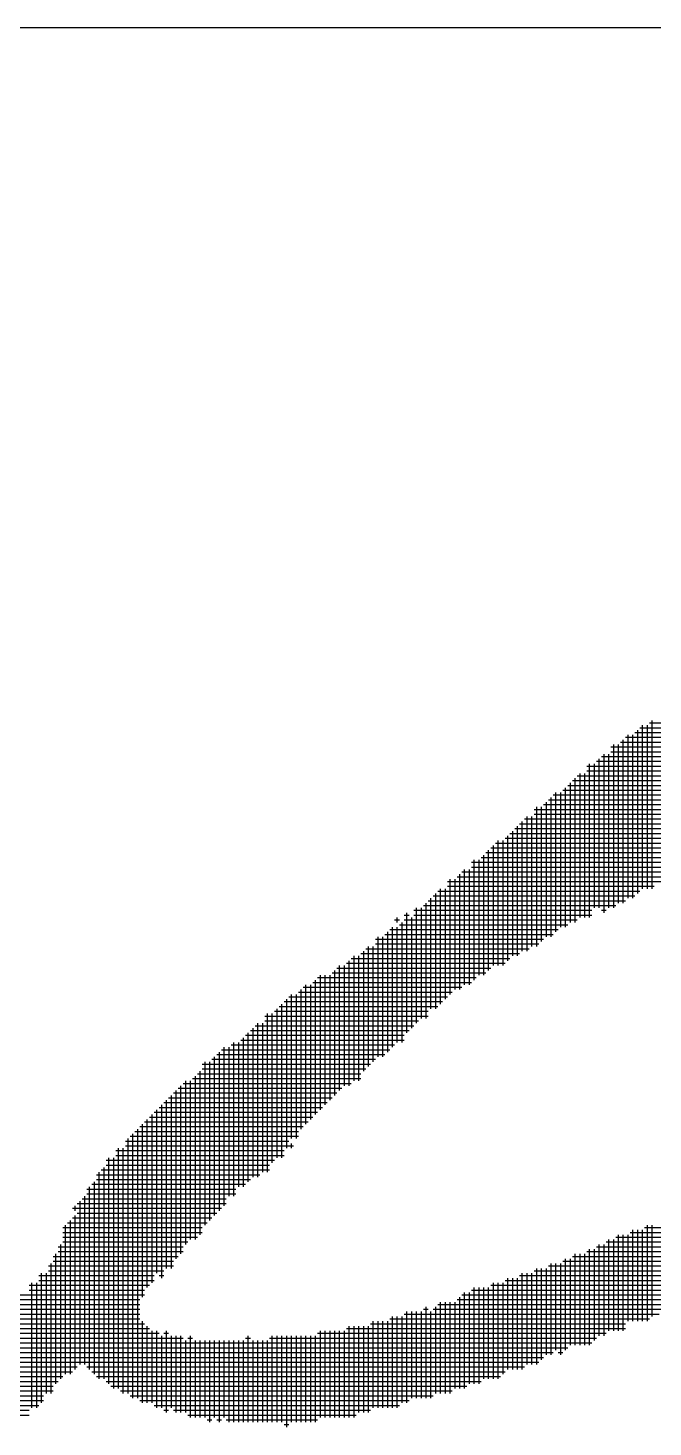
# Model space of a CAD drawing. Header units: feet. Extents: x 778950 to 1031250, y -253464 to -75264.
# Drawn here: x 949659 to 949963, y -244543 to -243864 of the extents above; entities that cross this region are included whole.
import ezdxf
from ezdxf.enums import TextEntityAlignment as Align

# ---------------------------------------------------------------- set-up
doc = ezdxf.new("R2010")
doc.units = ezdxf.units.FT
doc.header["$LTSCALE"] = 3000
doc.header["$MEASUREMENT"] = 0
for name, color, linetype in [('CX-BORD-LIN1', 4, 'CONTINUOUS'), ('CX-BORD-LIN2', 3, 'CONTINUOUS'), ('CX-BORD-TEX2', 7, 'CONTINUOUS'), ('CX-BORD-TEX3', 6, 'CONTINUOUS'), ('CX-MISC', 2, 'CONTINUOUS')]:
    doc.layers.add(name, color=color, linetype=linetype)
doc.styles.add('TB_TEXT', font='')
doc.styles.add('TB_WBTXT', font='')
doc.styles.add('TB_WMTXT', font='')
doc.styles.get('TB_TEXT').set_extended_font_data('Dotum')
doc.styles.get('TB_WBTXT').set_extended_font_data('Dotum')
doc.styles.get('TB_WMTXT').set_extended_font_data('Dotum')

# ---------------------------------------------------------------- blocks, each defined once
blk = doc.blocks.new('CXBLKA1-KHCA')
at = {"layer": 'CX-BORD-LIN2'}
blk.add_lwpolyline([(558, 12), (270, 12)], dxfattribs=at)
at = {"layer": 'CX-BORD-LIN1', "style": 'TB_TEXT'}
for tag, p in [('TR_RCON5', (342.3033, 33)), ('TR_RCON4', (342.3033, 27)), ('TR_RCON3', (342.3033, 21)), ('TR_RCON2', (342.3033, 15)), ('TR_RCON1', (342.3033, 9))]:
    blk.add_attdef(tag, text='', height=3.5, dxfattribs=at).set_placement(p, align=Align.MIDDLE_LEFT)
for tag, height, p in [('TR_DGN5', 3.5, (451.1185, 33)), ('TR_CHK5', 3.5, (491.1185, 33)), ('TR_RDAT5', 3.5, (317.5, 33)), ('TR_APP5', 3.5, (531.1185, 33)), ('TR_RNUM5', 3, (285.1051, 32.6366)), ('TR_DGN4', 3.5, (451.1185, 27)), ('TR_CHK4', 3.5, (491.1185, 27)), ('TR_RDAT4', 3.5, (317.5, 27)), ('TR_APP4', 3.5, (531.1185, 27)), ('TR_RNUM4', 3, (285.1051, 26.6366)), ('TR_RDAT3', 3.5, (317.5, 21)), ('TR_DGN3', 3.5, (451.1185, 21)), ('TR_CHK3', 3.5, (491.1185, 21)), ('TR_APP3', 3.5, (531.1185, 21)), ('TR_RNUM3', 3, (285.1051, 20.6366)), ('TR_RDAT2', 3.5, (317.5, 15)), ('TR_DGN2', 3.5, (451.1185, 15)), ('TR_CHK2', 3.5, (491.1185, 15)), ('TR_APP2', 3.5, (531.1185, 15)), ('TR_RNUM2', 3, (285.1051, 14.6366)), ('TR_DGN1', 3.5, (451.1185, 9)), ('TR_CHK1', 3.5, (491.1185, 9)), ('TR_RDAT1', 3.5, (317.5, 9)), ('TR_APP1', 3.5, (531.1185, 9)), ('TR_RNUM1', 3, (285.1051, 8.6366))]:
    blk.add_attdef(tag, text='', height=height, dxfattribs=at).set_placement(p, align=Align.MIDDLE_CENTER)
at = {"layer": 'CX-BORD-LIN2', "style": 'TB_TEXT'}
blk.add_attdef('TD_VERSION', text='', height=3, rotation=90, dxfattribs=at).set_placement((800.5, 48.0149), align=Align.MIDDLE_CENTER)
at = {"layer": 'CX-BORD-TEX2', "style": 'TB_WMTXT'}
for tag, height, p in [('TB_CNAME', 5, (15.3448, 531.8324)), ('TB_CSCOP', 4, (16.6346, 523.8324))]:
    blk.add_attdef(tag, text='', height=height, dxfattribs=at).set_placement(p, align=Align.BOTTOM_LEFT)
at = {"layer": 'CX-BORD-TEX2', "style": 'TB_WBTXT'}
for tag, height, p in [('TB_MTITIL', 10, (398, 533.3264)), ('TB_STITL', 7, (398, 518.3264))]:
    blk.add_attdef(tag, text='', height=height, dxfattribs=at).set_placement(p, align=Align.MIDDLE_CENTER)
at = {"layer": 'CX-BORD-TEX3', "style": 'TB_TEXT'}
for tag, height, p in [('TD_LNDST', 4.5, (215, 31.5)), ('TD_DSECT', 4.5, (605.5, 31.5)), ('TD_DDIST', 4.5, (654.5, 31.5)), ('TD_DNAME_TOP', 4.5, (755, 27.957)), ('TD_CSECT', 4.5, (605.5, 22.5)), ('TD_CDIST', 4.5, (654.5, 22.5)), ('TD_DNAME_MAIN', 4.5, (755, 21.4731)), ('TD_DNAME_BOT', 3, (755, 15.2489)), ('TD_HSCAL', 4.5, (620.8841, 13.7484)), ('TD_VSCAL', 4.5, (656.8615, 13.7484)), ('TD_CCOMP', 4.5, (215, 13.5927)), ('TD_CSTEP', 4.5, (250.744, 5.125)), ('TD_FIELD', 4.5, (180, 5.125)), ('TD_DWGNO', 4.5, (755, 5.0017)), ('TD_DWGCODE', 4.5, (637, 4.7908))]:
    blk.add_attdef(tag, text='', height=height, dxfattribs=at).set_placement(p, align=Align.MIDDLE_CENTER)
for tag, height, width, p in [('TD_DCOMP', 4.5, 0.95, (215, 22.5875)), ('TD_CNAME', 5, 0.78, (65, 7.5956))]:
    blk.add_attdef(tag, text='', height=height, dxfattribs=dict(at, width=width)).set_placement(p, align=Align.MIDDLE_CENTER)

msp = doc.modelspace()

# ---------------------------------------------------------------- linework, layer by layer
at = {"layer": 'CX-MISC'}
for p, q in [((949957.45, -244201.93), (949957.45, -244281.25)), ((949959.79, -244201.93), (949959.79, -244281.25)), ((949960.95, -244200.77), (950026.27, -244200.77)), ((949962.12, -244199.6), (949962.12, -244281.25)), ((949948.12, -244208.93), (949948.12, -244288.25)), ((949949.29, -244207.77), (950014.61, -244207.77)), ((949950.46, -244206.6), (949950.46, -244285.91)), ((949952.79, -244206.6), (949952.79, -244285.91)), ((949953.95, -244205.43), (950019.27, -244205.43)), ((949955.12, -244204.27), (949955.12, -244283.58)), ((949956.29, -244203.1), (950021.61, -244203.1)), ((949942.29, -244212.43), (950009.94, -244212.43)), ((949942.29, -244214.76), (950007.61, -244214.76)), ((949943.46, -244211.26), (949943.46, -244290.58)), ((949945.79, -244211.26), (949945.79, -244288.25)), ((949946.96, -244210.1), (950012.27, -244210.1)), ((949930.63, -244221.76), (950107.92, -244221.76)), ((949931.79, -244220.6), (949931.79, -244295.25)), ((949934.13, -244220.6), (949934.13, -244290.58)), ((949935.29, -244219.43), (950000.61, -244219.43)), ((949936.46, -244218.26), (949936.46, -244290.58)), ((949937.63, -244217.1), (950005.28, -244217.1)), ((949938.79, -244215.93), (949938.79, -244292.91)), ((949941.12, -244215.93), (949941.12, -244290.58)), ((949923.63, -244228.76), (950086.92, -244228.76)), ((949924.79, -244227.59), (949924.79, -244297.58)), ((949925.96, -244226.43), (950009.94, -244226.43)), ((949927.13, -244225.26), (949927.13, -244295.25)), ((949929.46, -244225.26), (949929.46, -244295.25)), ((949930.63, -244224.09), (950103.25, -244224.09)), ((949914.3, -244235.76), (950063.6, -244235.76)), ((949915.46, -244234.59), (949915.46, -244302.24)), ((949917.8, -244234.59), (949917.8, -244299.91)), ((949918.96, -244233.43), (950077.59, -244233.43)), ((949920.13, -244232.26), (949920.13, -244299.91)), ((949921.3, -244231.09), (950079.93, -244231.09)), ((949922.46, -244229.93), (949922.46, -244297.58)), ((949904.97, -244242.76), (950044.93, -244242.76)), ((949906.13, -244241.59), (949906.13, -244309.24)), ((949908.47, -244241.59), (949908.47, -244306.91)), ((949909.63, -244240.42), (950054.27, -244240.42)), ((949910.8, -244239.26), (949910.8, -244304.58)), ((949911.96, -244238.09), (950058.93, -244238.09)), ((949913.13, -244236.93), (949913.13, -244304.58)), ((949897.97, -244249.76), (950035.6, -244249.76)), ((949899.13, -244248.59), (949899.13, -244311.57)), ((949900.3, -244247.42), (950037.94, -244247.42)), ((949901.47, -244246.26), (949901.47, -244311.57)), ((949903.8, -244246.26), (949903.8, -244309.24)), ((949904.97, -244245.09), (950040.27, -244245.09)), ((949892.14, -244255.59), (949892.14, -244316.24)), ((949893.3, -244254.42), (950021.61, -244254.42)), ((949894.47, -244253.25), (949894.47, -244313.91)), ((949895.63, -244252.09), (950030.94, -244252.09)), ((949896.8, -244250.92), (949896.8, -244313.91)), ((949882.8, -244262.59), (949882.8, -244320.91)), ((949883.97, -244261.42), (950002.94, -244261.42)), ((949885.14, -244260.25), (949885.14, -244318.57)), ((949886.3, -244259.09), (950009.94, -244259.09)), ((949887.47, -244257.92), (949887.47, -244318.57)), ((949889.8, -244257.92), (949889.8, -244318.57)), ((949890.97, -244256.75), (950016.94, -244256.75)), ((949874.64, -244268.42), (949988.95, -244268.42)), ((949875.81, -244267.25), (949875.81, -244325.57)), ((949878.14, -244267.25), (949878.14, -244323.24)), ((949879.31, -244266.09), (949995.95, -244266.09)), ((949880.47, -244264.92), (949880.47, -244323.24)), ((949881.64, -244263.75), (950000.61, -244263.75)), ((949864.14, -244276.58), (949864.14, -244332.57)), ((949866.47, -244276.58), (949866.47, -244330.24)), ((949867.64, -244275.42), (949974.95, -244275.42)), ((949868.81, -244274.25), (949868.81, -244330.24)), ((949869.97, -244273.08), (949981.95, -244273.08)), ((949871.14, -244271.92), (949871.14, -244327.9)), ((949873.47, -244271.92), (949873.47, -244327.9)), ((949874.64, -244270.75), (949984.28, -244270.75)), ((949857.14, -244283.58), (949857.14, -244339.57)), ((949858.31, -244282.41), (949956.29, -244282.41)), ((949859.48, -244281.25), (949859.48, -244337.24)), ((949861.81, -244281.25), (949861.81, -244334.9)), ((949862.98, -244277.75), (949970.28, -244277.75)), ((949862.98, -244280.08), (949963.29, -244280.08)), ((949851.31, -244289.41), (949944.62, -244289.41)), ((949852.48, -244288.25), (949852.48, -244344.23)), ((949853.64, -244287.08), (949949.29, -244287.08)), ((949854.81, -244285.91), (949854.81, -244339.57)), ((949855.98, -244284.75), (949953.95, -244284.75)), ((949837.31, -244296.41), (949839.65, -244296.41)), ((949838.48, -244295.25), (949838.48, -244297.58)), ((949841.98, -244294.08), (949844.31, -244294.08)), ((949841.98, -244296.41), (949925.96, -244296.41)), ((949843.15, -244292.91), (949843.15, -244351.23)), ((949845.48, -244295.25), (949845.48, -244348.9)), ((949846.65, -244291.75), (949932.96, -244291.75)), ((949846.65, -244294.08), (949932.96, -244294.08)), ((949847.81, -244290.58), (949847.81, -244346.57)), ((949850.15, -244290.58), (949850.15, -244344.23)), ((949937.63, -244291.75), (949939.96, -244291.75)), ((949832.65, -244303.41), (949914.3, -244303.41)), ((949833.82, -244302.24), (949833.82, -244360.56)), ((949834.98, -244301.08), (949916.63, -244301.08)), ((949836.15, -244299.91), (949836.15, -244358.23)), ((949838.48, -244299.91), (949838.48, -244355.9)), ((949839.65, -244298.74), (949921.3, -244298.74)), ((949840.81, -244297.58), (949840.81, -244355.9)), ((949823.32, -244310.41), (949902.63, -244310.41)), ((949824.48, -244309.24), (949824.48, -244367.56)), ((949826.82, -244309.24), (949826.82, -244365.23)), ((949827.98, -244305.74), (949909.63, -244305.74)), ((949827.98, -244308.08), (949907.3, -244308.08)), ((949829.15, -244304.58), (949829.15, -244362.9)), ((949831.48, -244304.58), (949831.48, -244362.9)), ((949813.99, -244317.41), (949890.97, -244317.41)), ((949815.15, -244316.24), (949815.15, -244376.89)), ((949816.32, -244315.07), (949893.3, -244315.07)), ((949817.49, -244313.91), (949817.49, -244374.56)), ((949819.82, -244313.91), (949819.82, -244374.56)), ((949820.99, -244312.74), (949897.97, -244312.74)), ((949822.15, -244311.57), (949822.15, -244369.89)), ((949799.99, -244324.41), (949876.97, -244324.41)), ((949801.16, -244323.24), (949801.16, -244388.56)), ((949803.49, -244323.24), (949803.49, -244386.22)), ((949805.82, -244323.24), (949805.82, -244383.89)), ((949806.99, -244322.07), (949881.64, -244322.07)), ((949808.15, -244320.91), (949808.15, -244381.56)), ((949809.32, -244319.74), (949883.97, -244319.74)), ((949810.49, -244318.57), (949810.49, -244379.23)), ((949812.82, -244318.57), (949812.82, -244376.89)), ((949791.83, -244330.24), (949791.83, -244397.89)), ((949792.99, -244329.07), (949869.97, -244329.07)), ((949794.16, -244327.9), (949794.16, -244395.56)), ((949796.49, -244327.9), (949796.49, -244393.22)), ((949797.66, -244326.74), (949874.64, -244326.74)), ((949798.82, -244325.57), (949798.82, -244390.89)), ((949782.49, -244337.24), (949782.49, -244411.89)), ((949783.66, -244336.07), (949860.64, -244336.07)), ((949784.83, -244334.9), (949784.83, -244407.22)), ((949785.99, -244333.74), (949862.98, -244333.74)), ((949787.16, -244332.57), (949787.16, -244402.55)), ((949789.49, -244332.57), (949789.49, -244402.55)), ((949790.66, -244331.4), (949865.31, -244331.4)), ((949774.33, -244343.07), (949853.64, -244343.07)), ((949775.5, -244341.9), (949775.5, -244418.88)), ((949777.83, -244341.9), (949777.83, -244414.22)), ((949778.99, -244340.73), (949853.64, -244340.73)), ((949780.16, -244339.57), (949780.16, -244411.89)), ((949781.33, -244338.4), (949858.31, -244338.4)), ((949766.16, -244351.23), (949766.16, -244423.55)), ((949767.33, -244350.07), (949844.31, -244350.07)), ((949768.5, -244348.9), (949768.5, -244421.22)), ((949769.66, -244347.73), (949846.65, -244347.73)), ((949770.83, -244346.57), (949770.83, -244421.22)), ((949773.16, -244346.57), (949773.16, -244418.88)), ((949774.33, -244345.4), (949848.98, -244345.4)), ((949754.5, -244358.23), (949754.5, -244435.21)), ((949756.83, -244358.23), (949756.83, -244430.55)), ((949758, -244357.06), (949837.31, -244357.06)), ((949759.17, -244355.9), (949759.17, -244430.55)), ((949761.5, -244355.9), (949761.5, -244425.88)), ((949762.67, -244354.73), (949841.98, -244354.73)), ((949763.83, -244353.57), (949763.83, -244425.88)), ((949765, -244352.4), (949841.98, -244352.4)), ((949745.17, -244365.23), (949745.17, -244444.54)), ((949747.5, -244365.23), (949747.5, -244442.21)), ((949748.67, -244364.06), (949827.98, -244364.06)), ((949749.83, -244362.9), (949749.83, -244439.88)), ((949751, -244361.73), (949832.65, -244361.73)), ((949752.17, -244360.56), (949752.17, -244437.55)), ((949753.33, -244359.4), (949834.98, -244359.4)), ((949741.67, -244371.06), (949820.99, -244371.06)), ((949742.84, -244369.89), (949742.84, -244449.21)), ((949744, -244366.4), (949825.65, -244366.4)), ((949744, -244368.73), (949823.32, -244368.73)), ((949732.34, -244378.06), (949811.65, -244378.06)), ((949733.51, -244376.89), (949733.51, -244458.54)), ((949734.67, -244375.73), (949816.32, -244375.73)), ((949735.84, -244374.56), (949735.84, -244453.88)), ((949738.17, -244374.56), (949738.17, -244451.54)), ((949739.34, -244373.39), (949820.99, -244373.39)), ((949740.5, -244372.23), (949740.5, -244451.54)), ((949725.34, -244385.06), (949804.66, -244385.06)), ((949726.51, -244383.89), (949726.51, -244465.54)), ((949727.67, -244382.73), (949806.99, -244382.73)), ((949728.84, -244381.56), (949728.84, -244465.54)), ((949730.01, -244380.39), (949809.32, -244380.39)), ((949731.17, -244379.23), (949731.17, -244460.87)), ((949718.34, -244392.06), (949797.66, -244392.06)), ((949719.51, -244390.89), (949719.51, -244472.54)), ((949720.67, -244389.72), (949799.99, -244389.72)), ((949721.84, -244388.56), (949721.84, -244467.87)), ((949723.01, -244387.39), (949802.32, -244387.39)), ((949724.17, -244386.22), (949724.17, -244470.21)), ((949711.34, -244399.05), (949790.66, -244399.05)), ((949712.51, -244397.89), (949712.51, -244528.53)), ((949713.68, -244396.72), (949792.99, -244396.72)), ((949714.84, -244395.56), (949714.84, -244479.54)), ((949716.01, -244394.39), (949795.32, -244394.39)), ((949717.18, -244393.22), (949717.18, -244474.87)), ((949706.68, -244403.72), (949785.99, -244403.72)), ((949707.84, -244402.55), (949707.84, -244526.19)), ((949709.01, -244401.39), (949790.66, -244401.39)), ((949710.18, -244400.22), (949710.18, -244528.53)), ((949787.16, -244404.89), (949787.16, -244407.22)), ((949698.51, -244411.89), (949698.51, -244521.53)), ((949700.85, -244411.89), (949700.85, -244523.86)), ((949702.01, -244408.39), (949783.66, -244408.39)), ((949702.01, -244410.72), (949783.66, -244410.72)), ((949703.18, -244407.22), (949703.18, -244523.86)), ((949705.51, -244407.22), (949705.51, -244526.19)), ((949706.68, -244406.05), (949788.33, -244406.05)), ((949693.85, -244418.88), (949693.85, -244519.19)), ((949695.01, -244417.72), (949776.66, -244417.72)), ((949696.18, -244416.55), (949696.18, -244519.19)), ((949697.35, -244413.05), (949778.99, -244413.05)), ((949697.35, -244415.38), (949776.66, -244415.38)), ((949689.18, -244425.88), (949689.18, -244514.53)), ((949690.35, -244424.72), (949765, -244424.72)), ((949691.51, -244423.55), (949691.51, -244516.86)), ((949692.68, -244420.05), (949772, -244420.05)), ((949692.68, -244422.38), (949767.33, -244422.38)), ((949684.52, -244432.88), (949684.52, -244512.2)), ((949685.68, -244431.71), (949755.67, -244431.71)), ((949686.85, -244430.55), (949686.85, -244512.2)), ((949688.02, -244427.05), (949760.33, -244427.05)), ((949688.02, -244429.38), (949760.33, -244429.38)), ((949681.02, -244436.38), (949753.33, -244436.38)), ((949682.18, -244435.21), (949682.18, -244437.55)), ((949682.18, -244439.88), (949682.18, -244514.53)), ((949683.35, -244434.05), (949755.67, -244434.05)), ((949683.35, -244438.71), (949751, -244438.71)), ((949676.35, -244445.71), (949744, -244445.71)), ((949677.52, -244444.54), (949677.52, -244516.86)), ((949678.68, -244443.38), (949746.34, -244443.38)), ((949679.85, -244442.21), (949679.85, -244516.86)), ((949681.02, -244441.05), (949748.67, -244441.05)), ((949958.62, -244445.71), (950063.6, -244445.71)), ((949959.79, -244444.54), (949959.79, -244491.2)), ((949962.12, -244444.54), (949962.12, -244488.87)), ((949676.35, -244448.04), (949744, -244448.04)), ((949676.35, -244450.38), (949741.67, -244450.38)), ((949676.35, -244452.71), (949737, -244452.71)), ((949939.96, -244452.71), (950049.6, -244452.71)), ((949941.12, -244451.54), (949941.12, -244495.87)), ((949943.46, -244451.54), (949943.46, -244495.87)), ((949944.62, -244450.38), (950051.93, -244450.38)), ((949945.79, -244449.21), (949945.79, -244495.87)), ((949948.12, -244449.21), (949948.12, -244495.87)), ((949950.46, -244449.21), (949950.46, -244491.2)), ((949951.62, -244448.04), (950058.93, -244448.04)), ((949952.79, -244446.88), (949952.79, -244491.2)), ((949955.12, -244446.88), (949955.12, -244491.2)), ((949957.45, -244446.88), (949957.45, -244491.2)), ((949671.69, -244459.71), (949732.34, -244459.71)), ((949672.85, -244458.54), (949672.85, -244521.53)), ((949674.02, -244455.04), (949734.67, -244455.04)), ((949674.02, -244457.37), (949734.67, -244457.37)), ((949675.19, -244453.88), (949675.19, -244519.19)), ((949923.63, -244459.71), (950021.61, -244459.71)), ((949924.79, -244458.54), (949924.79, -244502.86)), ((949927.13, -244458.54), (949927.13, -244502.86)), ((949929.46, -244458.54), (949929.46, -244502.86)), ((949930.63, -244457.37), (950035.6, -244457.37)), ((949931.79, -244456.21), (949931.79, -244502.86)), ((949934.13, -244456.21), (949934.13, -244500.53)), ((949935.29, -244455.04), (950042.6, -244455.04)), ((949936.46, -244453.88), (949936.46, -244498.2)), ((949938.79, -244453.88), (949938.79, -244498.2)), ((949669.35, -244464.37), (949730.01, -244464.37)), ((949669.35, -244466.71), (949725.34, -244466.71)), ((949670.52, -244463.21), (949670.52, -244526.19)), ((949671.69, -244462.04), (949730.01, -244462.04)), ((949904.97, -244466.71), (950012.27, -244466.71)), ((949906.13, -244465.54), (949906.13, -244512.2)), ((949908.47, -244465.54), (949908.47, -244509.86)), ((949910.8, -244465.54), (949910.8, -244507.53)), ((949911.96, -244464.37), (950016.94, -244464.37)), ((949913.13, -244463.21), (949913.13, -244507.53)), ((949915.46, -244463.21), (949915.46, -244505.2)), ((949917.8, -244463.21), (949917.8, -244507.53)), ((949918.96, -244462.04), (950021.61, -244462.04)), ((949920.13, -244460.87), (949920.13, -244505.2)), ((949922.46, -244460.87), (949922.46, -244502.86)), ((949660.02, -244473.7), (949718.34, -244473.7)), ((949661.19, -244472.54), (949661.19, -244533.19)), ((949663.52, -244472.54), (949663.52, -244533.19)), ((949664.69, -244469.04), (949720.67, -244469.04)), ((949664.69, -244471.37), (949720.67, -244471.37)), ((949665.85, -244467.87), (949665.85, -244530.86)), ((949668.19, -244467.87), (949668.19, -244526.19)), ((949723.01, -244469.04), (949725.34, -244469.04)), ((949883.97, -244473.7), (950000.61, -244473.7)), ((949885.14, -244472.54), (949885.14, -244519.19)), ((949887.47, -244472.54), (949887.47, -244519.19)), ((949889.8, -244472.54), (949889.8, -244516.86)), ((949890.97, -244471.37), (950007.61, -244471.37)), ((949892.14, -244470.21), (949892.14, -244514.53)), ((949894.47, -244470.21), (949894.47, -244514.53)), ((949896.8, -244470.21), (949896.8, -244514.53)), ((949897.97, -244469.04), (950007.61, -244469.04)), ((949899.13, -244467.87), (949899.13, -244514.53)), ((949901.47, -244467.87), (949901.47, -244512.2)), ((949903.8, -244467.87), (949903.8, -244512.2)), ((949655.36, -244478.37), (949716.01, -244478.37)), ((949660.02, -244476.04), (949716.01, -244476.04)), ((949868.81, -244479.54), (949868.81, -244523.86)), ((949869.97, -244478.37), (949986.61, -244478.37)), ((949871.14, -244477.2), (949871.14, -244523.86)), ((949873.47, -244477.2), (949873.47, -244521.53)), ((949874.64, -244476.04), (949995.95, -244476.04)), ((949875.81, -244474.87), (949875.81, -244521.53)), ((949878.14, -244474.87), (949878.14, -244521.53)), ((949880.47, -244474.87), (949880.47, -244519.19)), ((949882.8, -244474.87), (949882.8, -244519.19)), ((949650.69, -244483.04), (949713.68, -244483.04)), ((949650.69, -244485.37), (949713.68, -244485.37)), ((949655.36, -244480.7), (949713.68, -244480.7)), ((949843.15, -244486.53), (949843.15, -244530.86)), ((949845.48, -244486.53), (949845.48, -244528.53)), ((949847.81, -244486.53), (949847.81, -244528.53)), ((949850.15, -244486.53), (949850.15, -244528.53)), ((949851.31, -244485.37), (949853.64, -244485.37)), ((949852.48, -244484.2), (949852.48, -244528.53)), ((949854.81, -244486.53), (949854.81, -244528.53)), ((949855.98, -244485.37), (949970.28, -244485.37)), ((949857.14, -244484.2), (949857.14, -244526.19)), ((949858.31, -244483.04), (949977.28, -244483.04)), ((949859.48, -244481.87), (949859.48, -244526.19)), ((949861.81, -244481.87), (949861.81, -244526.19)), ((949864.14, -244481.87), (949864.14, -244526.19)), ((949866.47, -244481.87), (949866.47, -244523.86)), ((949867.64, -244480.7), (949984.28, -244480.7)), ((949643.69, -244492.37), (949716.01, -244492.37)), ((949646.03, -244490.03), (949713.68, -244490.03)), ((949648.36, -244487.7), (949713.68, -244487.7)), ((949714.84, -244491.2), (949714.84, -244530.86)), ((949717.18, -244493.53), (949717.18, -244530.86)), ((949815.15, -244493.53), (949815.15, -244537.86)), ((949817.49, -244493.53), (949817.49, -244537.86)), ((949819.82, -244493.53), (949819.82, -244535.52)), ((949822.15, -244493.53), (949822.15, -244535.52)), ((949824.48, -244493.53), (949824.48, -244535.52)), ((949825.65, -244492.37), (949949.29, -244492.37)), ((949826.82, -244491.2), (949826.82, -244533.19)), ((949829.15, -244491.2), (949829.15, -244533.19)), ((949831.48, -244491.2), (949831.48, -244533.19)), ((949833.82, -244491.2), (949833.82, -244533.19)), ((949834.98, -244490.03), (949960.95, -244490.03)), ((949836.15, -244488.87), (949836.15, -244533.19)), ((949838.48, -244488.87), (949838.48, -244533.19)), ((949840.81, -244488.87), (949840.81, -244530.86)), ((949841.98, -244487.7), (949965.62, -244487.7)), ((949639.03, -244497.03), (949723.01, -244497.03)), ((949639.03, -244499.37), (949734.67, -244499.37)), ((949641.36, -244494.7), (949718.34, -244494.7)), ((949719.51, -244495.87), (949719.51, -244530.86)), ((949721.84, -244495.87), (949721.84, -244533.19)), ((949724.17, -244498.2), (949724.17, -244533.19)), ((949725.34, -244497.03), (949727.67, -244497.03)), ((949726.51, -244495.87), (949726.51, -244535.52)), ((949728.84, -244498.2), (949728.84, -244533.19)), ((949731.17, -244498.2), (949731.17, -244535.52)), ((949733.51, -244498.2), (949733.51, -244535.52)), ((949735.84, -244500.53), (949735.84, -244535.52)), ((949737, -244499.37), (949739.34, -244499.37)), ((949738.17, -244498.2), (949738.17, -244537.86)), ((949740.5, -244500.53), (949740.5, -244537.86)), ((949742.84, -244500.53), (949742.84, -244537.86)), ((949745.17, -244500.53), (949745.17, -244537.86)), ((949747.5, -244500.53), (949747.5, -244540.19)), ((949749.83, -244500.53), (949749.83, -244537.86)), ((949752.17, -244500.53), (949752.17, -244540.19)), ((949754.5, -244500.53), (949754.5, -244537.86)), ((949756.83, -244500.53), (949756.83, -244540.19)), ((949759.17, -244500.53), (949759.17, -244540.19)), ((949761.5, -244500.53), (949761.5, -244540.19)), ((949763.83, -244500.53), (949763.83, -244540.19)), ((949765, -244499.37), (949767.33, -244499.37)), ((949766.16, -244498.2), (949766.16, -244540.19)), ((949768.5, -244500.53), (949768.5, -244540.19)), ((949770.83, -244500.53), (949770.83, -244540.19)), ((949773.16, -244500.53), (949773.16, -244540.19)), ((949775.5, -244500.53), (949775.5, -244540.19)), ((949776.66, -244499.37), (949935.29, -244499.37)), ((949777.83, -244498.2), (949777.83, -244540.19)), ((949780.16, -244498.2), (949780.16, -244540.19)), ((949782.49, -244498.2), (949782.49, -244540.19)), ((949784.83, -244498.2), (949784.83, -244542.52)), ((949787.16, -244498.2), (949787.16, -244540.19)), ((949789.49, -244498.2), (949789.49, -244540.19)), ((949791.83, -244498.2), (949791.83, -244540.19)), ((949794.16, -244498.2), (949794.16, -244540.19)), ((949796.49, -244498.2), (949796.49, -244540.19)), ((949798.82, -244498.2), (949798.82, -244540.19)), ((949799.99, -244497.03), (949939.96, -244497.03)), ((949801.16, -244495.87), (949801.16, -244537.86)), ((949803.49, -244495.87), (949803.49, -244537.86)), ((949805.82, -244495.87), (949805.82, -244537.86)), ((949808.15, -244495.87), (949808.15, -244537.86)), ((949810.49, -244495.87), (949810.49, -244537.86)), ((949812.82, -244495.87), (949812.82, -244537.86)), ((949813.99, -244494.7), (949949.29, -244494.7)), ((949632.03, -244506.36), (949914.3, -244506.36)), ((949634.36, -244501.7), (949932.96, -244501.7)), ((949634.36, -244504.03), (949921.3, -244504.03)), ((949916.63, -244506.36), (949918.96, -244506.36)), ((949627.36, -244511.03), (949907.3, -244511.03)), ((949627.36, -244513.36), (949683.35, -244513.36)), ((949629.7, -244508.7), (949909.63, -244508.7)), ((949688.02, -244513.36), (949900.3, -244513.36)), ((949620.36, -244520.36), (949674.02, -244520.36)), ((949622.7, -244515.69), (949681.02, -244515.69)), ((949622.7, -244518.03), (949676.35, -244518.03)), ((949690.35, -244515.69), (949890.97, -244515.69)), ((949692.68, -244518.03), (949888.64, -244518.03)), ((949697.35, -244520.36), (949879.31, -244520.36)), ((949615.7, -244525.03), (949671.69, -244525.03)), ((949615.7, -244527.36), (949667.02, -244527.36)), ((949618.03, -244522.69), (949671.69, -244522.69)), ((949699.68, -244522.69), (949872.31, -244522.69)), ((949704.35, -244525.03), (949865.31, -244525.03)), ((949709.01, -244527.36), (949855.98, -244527.36)), ((949608.7, -244534.36), (949660.02, -244534.36)), ((949611.03, -244532.02), (949664.69, -244532.02)), ((949613.37, -244529.69), (949667.02, -244529.69)), ((949713.68, -244529.69), (949844.31, -244529.69)), ((949720.67, -244532.02), (949839.65, -244532.02)), ((949725.34, -244534.36), (949727.67, -244534.36)), ((949730.01, -244534.36), (949825.65, -244534.36)), ((949606.37, -244536.69), (949660.02, -244536.69)), ((949737, -244536.69), (949818.65, -244536.69)), ((949746.34, -244539.02), (949748.67, -244539.02)), ((949751, -244539.02), (949753.33, -244539.02)), ((949755.67, -244539.02), (949799.99, -244539.02)), ((949783.66, -244541.36), (949785.99, -244541.36))]:
    msp.add_line(p, q, dxfattribs=at)

# ---------------------------------------------------------------- block references
at = {"layer": 'CX-BORD-LIN1', "xscale": 300, "yscale": 300, "zscale": 300}
msp.add_blockref('CXBLKA1-KHCA', (786449.79, -247463.5), dxfattribs=at)

doc.saveas('drawing.dxf')
